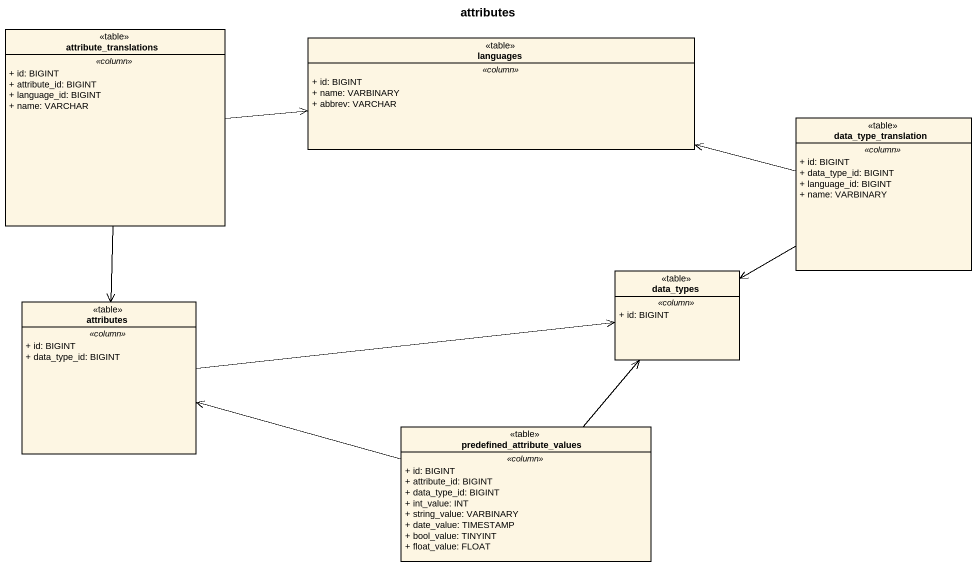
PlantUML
@startuml
title attributes
hide circle
hide empty members
skinparam classAttributeIconSize 0
class attribute_translations <<table>> {
  .. <<column>> ..
  + id: BIGINT
  + attribute_id: BIGINT
  + language_id: BIGINT
  + name: VARCHAR
}
class languages <<table>> {
  .. <<column>> ..
  + id: BIGINT
  + name: VARBINARY
  + abbrev: VARCHAR
}
class data_type_translation <<table>> {
  .. <<column>> ..
  + id: BIGINT
  + data_type_id: BIGINT
  + language_id: BIGINT
  + name: VARBINARY
}
class data_types <<table>> {
  .. <<column>> ..
  + id: BIGINT
}
class attributes <<table>> {
  .. <<column>> ..
  + id: BIGINT
  + data_type_id: BIGINT
}
class predefined_attribute_values <<table>> {
  .. <<column>> ..
  + id: BIGINT
  + attribute_id: BIGINT
  + data_type_id: BIGINT
  + int_value: INT
  + string_value: VARBINARY
  + date_value: TIMESTAMP
  + bool_value: TINYINT
  + float_value: FLOAT
}
attribute_translations -right-> languages
attribute_translations --> attributes
data_type_translation -left-> languages
data_type_translation -left-> data_types
attributes -right-> data_types
predefined_attribute_values -up-> data_types
predefined_attribute_values -left-> attributes
@enduml
